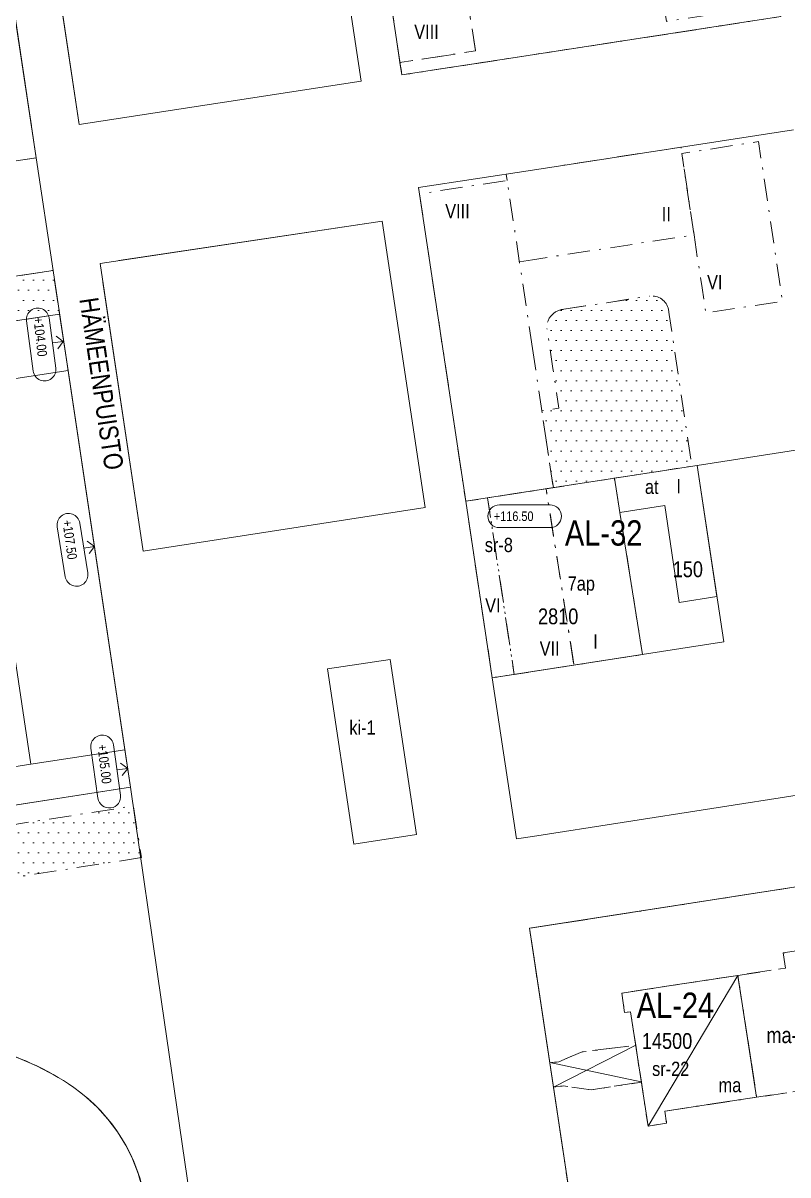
# Model space of a CAD drawing. Header units: metres. Extents: x 24485995 to 24488038, y 6819999 to 6822001.
# Drawn here: x 24486741.4 to 24486862.1, y 6820939.7 to 6821121.8 of the extents above; entities that cross this region are included whole.
import ezdxf

# ---------------------------------------------------------------- set-up
doc = ezdxf.new("R2010")
doc.units = ezdxf.units.M
for name, pattern in [('k10020', [0]), ('k10040', [10.3, 3.5, -1.5, 0.3, -1.5, 3.5]), ('K10271', [0]), ('k10630.1', [0]), ('k10vi1', [0])]:
    doc.linetypes.add(name, pattern=pattern)
for name, color, linetype, lineweight in [('AK_AsemakaavaTeksti_Kadun_puistonnimi', 7, 'Continuous', 0), ('AK_AsemakaavaViiva_Kaupunginosan_raja', 7, 'Continuous', 0), ('AK_Kaavamerkinta_Kayttotarkoitusalue', 7, 'Continuous', 0), ('AK_KayttotarkoitusSymboliViiva_Virkistysalueen_kuvio_murtoviiva', 7, 'Continuous', 0), ('AK_KayttotarkoitusViiva', 7, 'Continuous', 0), ('AK_LiikennointiTeksti_Autopaikkamerkinta', 7, 'Continuous', 0), ('AK_LiikennointiViiva_Ajoneuvoliittymakielto', 7, 'Continuous', 0), ('AK_MuuAsemakaavaTeksti_Alueenosan_kayttotarkoitus', 7, 'Continuous', 0), ('AK_MuuAsemakaavaTeksti_Erityismaarays', 7, 'Continuous', 0), ('AK_MuuAsemakaavaViiva_alueenosan_raja', 7, 'Continuous', 0), ('AK_Poistettava_merkintä', 7, 'Continuous', 0), ('AK_RakennusalaTeksti_Kerrosala_tai_luku', 7, 'Continuous', 0), ('AK_RakennusalaTeksti_Rakennusoikeus', 7, 'Continuous', 0), ('AK_RakennusalaViiva_Maanalaisen_tilan_viiva', 7, 'Continuous', 0), ('AK_RakennusalaViiva_Rakennusalan_raja__I_', 7, 'Continuous', 0), ('AK_RakentaminenTeksti_Korkeusmerkinta', 7, 'Continuous', 0), ('AK_RakentaminenTeksti_Korkeusmerkinta_ja_soikio', 7, 'Continuous', 0), ('AK_RakentaminenTeksti_Korkeusmerkinta_ja_soikio_ja_nuoli', 7, 'Continuous', 0), ('AK_RakentaminenViiva_Kulkuaukko', 7, 'Continuous', 0), ('AK_YmparistoAlue_Istutettava_alue', 7, 'Continuous', 0)]:
    doc.layers.add(name, color=color, linetype=linetype, lineweight=lineweight)
doc.styles.add('ArialNarrow', font='ARIALN.TTF')

# ---------------------------------------------------------------- blocks, each defined once
blk = doc.blocks.new('AKP43')
at = {"layer": 'AK_RakentaminenTeksti_Korkeusmerkinta_ja_soikio', "color": 7, "linetype": 'Continuous', "lineweight": 13}
for p, q in [((4, 1.8), (-4, 1.8)), ((-4, -1.8), (4, -1.8))]:
    blk.add_line(p, q, dxfattribs=at)
for centre, start, end in [((-4, 0), 90, 270), ((4, 0), 270, 90)]:
    blk.add_arc(centre, 1.8, start, end, dxfattribs=at)

msp = doc.modelspace()

# ---------------------------------------------------------------- hatches: boundary and pattern name
at = {"layer": 'AK_YmparistoAlue_Istutettava_alue', "linetype": 'Continuous', "lineweight": 0}
h = msp.add_hatch(dxfattribs=at)
h.set_pattern_fill('DOTS', style=0)
h.paths.add_polyline_path([(24486746.1, 6821082.64), (24486700.6, 6821075.84), (24486701.64, 6821068.91), (24486747.13, 6821075.72)], flags=0)
h = msp.add_hatch(dxfattribs=at)
h.set_pattern_fill('DOTS', style=0)
h.paths.add_polyline_path([(24486840.82, 6821078.63), (24486840.73, 6821078.63), (24486840.73, 6821078.63), (24486840.64, 6821078.63), (24486840.55, 6821078.63), (24486840.46, 6821078.62), (24486840.37, 6821078.61), (24486840.28, 6821078.6), (24486840.28, 6821078.6), (24486826.77, 6821076.51), (24486826.67, 6821076.51), (24486826.58, 6821076.5), (24486826.48, 6821076.49), (24486826.39, 6821076.48), (24486826.3, 6821076.46), (24486826.2, 6821076.44), (24486826.11, 6821076.42), (24486826.02, 6821076.39), (24486825.93, 6821076.36), (24486825.84, 6821076.33), (24486825.75, 6821076.29), (24486825.67, 6821076.25), (24486825.58, 6821076.21), (24486825.49, 6821076.17), (24486825.41, 6821076.12), (24486825.33, 6821076.07), (24486825.26, 6821076.02), (24486825.18, 6821075.96), (24486825.1, 6821075.9), (24486825.03, 6821075.84), (24486824.96, 6821075.78), (24486824.89, 6821075.71), (24486824.83, 6821075.64), (24486824.76, 6821075.57), (24486824.69, 6821075.5), (24486824.64, 6821075.43), (24486824.58, 6821075.35), (24486824.53, 6821075.27), (24486824.48, 6821075.19), (24486824.43, 6821075.11), (24486824.38, 6821075.02), (24486824.34, 6821074.94), (24486824.31, 6821074.85), (24486824.27, 6821074.77), (24486824.23, 6821074.68), (24486824.2, 6821074.59), (24486824.18, 6821074.5), (24486824.15, 6821074.4), (24486824.13, 6821074.31), (24486824.11, 6821074.22), (24486824.1, 6821074.12), (24486824.08, 6821074.03), (24486824.08, 6821073.93), (24486824.08, 6821073.84), (24486824.08, 6821073.74), (24486824.08, 6821073.65), (24486824.08, 6821073.55), (24486824.08, 6821073.46), (24486825.97, 6821060.9), (24486824.08, 6821060.61), (24486823.27, 6821060.49), (24486824.8, 6821050.25), (24486825.1, 6821048.32), (24486834.97, 6821049.85), (24486846.99, 6821051.71), (24486846.23, 6821056.75), (24486843.48, 6821075.07), (24486843.3, 6821076.3), (24486843.28, 6821076.4), (24486843.26, 6821076.49), (24486843.25, 6821076.58), (24486843.22, 6821076.67), (24486843.2, 6821076.75), (24486843.17, 6821076.84), (24486843.14, 6821076.93), (24486843.11, 6821077.01), (24486843.07, 6821077.1), (24486843.03, 6821077.18), (24486842.99, 6821077.26), (24486842.94, 6821077.34), (24486842.89, 6821077.42), (24486842.84, 6821077.5), (24486842.79, 6821077.57), (24486842.74, 6821077.64), (24486842.68, 6821077.72), (24486842.61, 6821077.78), (24486842.55, 6821077.85), (24486842.48, 6821077.91), (24486842.41, 6821077.98), (24486842.35, 6821078.04), (24486842.27, 6821078.09), (24486842.2, 6821078.15), (24486842.13, 6821078.2), (24486842.04, 6821078.25), (24486841.97, 6821078.29), (24486841.89, 6821078.34), (24486841.8, 6821078.38), (24486841.72, 6821078.42), (24486841.63, 6821078.45), (24486841.55, 6821078.48), (24486841.46, 6821078.51), (24486841.37, 6821078.54), (24486841.28, 6821078.56), (24486841.19, 6821078.58), (24486841.1, 6821078.6), (24486841.01, 6821078.61), (24486840.92, 6821078.62)], flags=0)
h = msp.add_hatch(dxfattribs=at)
h.set_pattern_fill('DOTS', style=0)
h.paths.add_polyline_path([(24486760.05, 6820989.86), (24486758.78, 6820998.01), (24486662.15, 6820983), (24486663.41, 6820974.85)], flags=0)

# ---------------------------------------------------------------- linework, layer by layer
at = {"layer": 'AK_AsemakaavaViiva_Kaupunginosan_raja', "linetype": 'k10020', "lineweight": 9, "flags": 128}
for points in [[(24486736.9, 6821144.08), (24486743.43, 6821100.45)], [(24486743.43, 6821100.45), (24486746.1, 6821082.65)], [(24486746.1, 6821082.65), (24486758.32, 6821000.98)], [(24486758.32, 6821000.98), (24486763.24, 6820967.05)], [(24486763.24, 6820967.05), (24486773.37, 6820897.21)]]:
    msp.add_lwpolyline(points, dxfattribs=at)
at = {"layer": 'AK_AsemakaavaViiva_Kaupunginosan_raja', "linetype": 'k10020', "lineweight": 9}
for centre, radius, start, end in [((24486726.32, 6820920.83), 40.01, 54.8442, 98.8275), ((24486733.52, 6820931.05), 27.51, 8.577, 54.8403)]:
    msp.add_arc(centre, radius, start, end, dxfattribs=at)
at = {"layer": 'AK_KayttotarkoitusSymboliViiva_Virkistysalueen_kuvio_murtoviiva', "linetype": 'k10vi1', "lineweight": 9, "flags": 128}
for points in [[(24486745.83, 6821135.05), (24486750.23, 6821105.69), (24486794.76, 6821112.56), (24486789.92, 6821144.71), (24486748.36, 6821138.46)], [(24486753.96, 6821080.79), (24486760.32, 6821038.29), (24486804.84, 6821045.19), (24486798.05, 6821090.42), (24486756.48, 6821084.2)], [(24486746.83, 6820955.16), (24486746.49, 6820955.38), (24486743.47, 6820956.98), (24486740.33, 6820958.31), (24486737.09, 6820959.36), (24486733.76, 6820960.14), (24486730.39, 6820960.63), (24486726.98, 6820960.83), (24486723.57, 6820960.74), (24486723.16, 6820960.7)], [(24486760.14, 6820938.1), (24486760.24, 6820937.58), (24486759.55, 6820939.94), (24486758.65, 6820942.24), (24486757.54, 6820944.45), (24486756.25, 6820946.55), (24486754.77, 6820948.52), (24486753.12, 6820950.35), (24486751.31, 6820952.03), (24486751.73, 6820951.71)]]:
    msp.add_lwpolyline(points, dxfattribs=at)
at = {"layer": 'AK_KayttotarkoitusViiva', "linetype": 'Continuous', "lineweight": 20, "flags": 128}
for points in [[(24486794.76, 6821112.56), (24486750.23, 6821105.69), (24486745.39, 6821138.02), (24486789.92, 6821144.71), (24486794.76, 6821112.56)], [(24486796.35, 6821145.68), (24486801.18, 6821113.55), (24486821.79, 6821116.73), (24486861.03, 6821122.78)], [(24486736.9, 6821144.08), (24486737.97, 6821136.9), (24486743.43, 6821100.45), (24486695.07, 6821093.21)], [(24486863.02, 6821104.87), (24486821.79, 6821098.51), (24486803.82, 6821095.74), (24486811.26, 6821046.18)], [(24486804.84, 6821045.19), (24486798.05, 6821090.42), (24486753.51, 6821083.76), (24486760.32, 6821038.29)], [(24486752.91, 6821037.14), (24486746.1, 6821082.65), (24486649.38, 6821068.17), (24486661.68, 6820985.97), (24486758.32, 6821000.98)], [(24486847.8, 6821051.84), (24486870.46, 6821055.35)], [(24486811.26, 6821046.18), (24486821.8, 6821047.82), (24486847.8, 6821051.84)], [(24486815.45, 6821018.28), (24486821.8, 6821019.26), (24486851.99, 6821023.94), (24486847.8, 6821051.84)], [(24486760.32, 6821038.29), (24486804.84, 6821045.19)], [(24486811.26, 6821046.18), (24486815.45, 6821018.28)], [(24486758.32, 6821000.98), (24486752.91, 6821037.14)], [(24486815.45, 6821018.28), (24486819.27, 6820992.82), (24486821.8, 6820993.21), (24486878.46, 6821002.03)], [(24486879.69, 6820987.77), (24486821.8, 6820978.76), (24486821.34, 6820978.69), (24486821.8, 6820975.65), (24486828.41, 6820931.51), (24486886.81, 6820940.26)]]:
    msp.add_lwpolyline(points, dxfattribs=at)
at = {"layer": 'AK_KayttotarkoitusViiva', "linetype": 'Continuous', "lineweight": 20}
for centre, radius, start, end in [((24486726.32, 6820920.83), 40.01, 54.8442, 98.8275), ((24486733.52, 6820931.05), 27.51, 8.577, 54.8403)]:
    msp.add_arc(centre, radius, start, end, dxfattribs=at)
at = {"layer": 'AK_LiikennointiViiva_Ajoneuvoliittymakielto', "linetype": 'k10630.1', "lineweight": 5, "flags": 128}
for points in [[(24486746.1, 6821082.65), (24486758.32, 6821000.98)], [(24486758.32, 6821000.98), (24486661.68, 6820985.97)]]:
    msp.add_lwpolyline(points, dxfattribs=at)
at = {"layer": 'AK_MuuAsemakaavaViiva_alueenosan_raja', "linetype": 'k10040', "lineweight": 5, "flags": 128}
for points in [[(24486821.79, 6821137.72), (24486831.03, 6821139.15), (24486840.16, 6821140.55), (24486841.55, 6821131.28), (24486842.94, 6821122.01), (24486854.8, 6821123.84), (24486851.75, 6821144.18), (24486850.3, 6821153.79), (24486856.24, 6821154.68), (24486858.06, 6821142.56), (24486858.95, 6821136.62), (24486861.03, 6821122.78), (24486858.07, 6821122.32), (24486849.17, 6821120.95), (24486832.52, 6821118.38), (24486821.79, 6821116.73)], [(24486796.35, 6821145.68), (24486800.88, 6821115.53), (24486812.82, 6821117.34), (24486811.78, 6821123.78), (24486809.96, 6821135.9), (24486808.22, 6821147.46), (24486796.35, 6821145.68)], [(24486693, 6821107.06), (24486695.07, 6821093.21), (24486728.6, 6821098.23), (24486743.43, 6821100.45), (24486737.97, 6821136.9), (24486736.9, 6821144.08), (24486724.87, 6821142.28), (24486722.06, 6821141.86), (24486726.38, 6821113.06), (24486717.97, 6821111.81), (24486692.85, 6821108.05), (24486693, 6821107.06)], [(24486821.79, 6821137.72), (24486816.42, 6821136.89), (24486812.43, 6821136.28), (24486813.34, 6821130.22), (24486814.25, 6821124.16), (24486811.78, 6821123.78), (24486812.82, 6821117.34), (24486806.85, 6821116.43), (24486800.88, 6821115.53), (24486801.18, 6821113.55), (24486808.91, 6821114.74), (24486821.79, 6821116.73)], [(24486800.88, 6821115.53), (24486801.18, 6821113.55), (24486811.49, 6821115.14), (24486821.79, 6821116.73)], [(24486847.31, 6821088.28), (24486848.57, 6821079.88), (24486849.17, 6821075.92), (24486861.27, 6821077.79), (24486857.49, 6821103.01), (24486845.38, 6821101.14), (24486847.31, 6821088.28)], [(24486821.79, 6821098.51), (24486845.24, 6821102.13), (24486847.31, 6821088.28), (24486821.79, 6821084.35)], [(24486817.66, 6821097.88), (24486821.79, 6821098.51)], [(24486817.81, 6821096.89), (24486817.66, 6821097.88)], [(24486821.79, 6821070.33), (24486817.81, 6821096.89), (24486803.97, 6821094.75), (24486811.26, 6821046.18), (24486821.8, 6821047.81)], [(24486819.74, 6821084.03), (24486821.79, 6821084.35)], [(24486700.6, 6821075.84), (24486746.1, 6821082.65), (24486747.13, 6821075.72)], [(24486826.77, 6821076.51), (24486830.14, 6821077.04), (24486836.9, 6821078.08), (24486840.28, 6821078.6)], [(24486826.77, 6821076.51), (24486833.52, 6821077.56), (24486840.28, 6821078.6)], [(24486701.64, 6821068.91), (24486747.13, 6821075.72)], [(24486843.3, 6821076.46), (24486843.39, 6821075.69), (24486846.07, 6821057.78), (24486846.98, 6821051.72), (24486837.89, 6821050.31), (24486829.95, 6821049.08), (24486825.1, 6821048.33), (24486823.27, 6821060.49), (24486825.97, 6821060.89), (24486825.03, 6821067.18), (24486824.09, 6821073.46)], [(24486843.39, 6821075.69), (24486843.48, 6821075.07)], [(24486821.79, 6821070.33), (24486825.1, 6821048.33), (24486821.8, 6821047.81)], [(24486835.61, 6821044.39), (24486834.74, 6821049.82), (24486823.95, 6821048.15), (24486828.35, 6821020.28), (24486839.18, 6821021.95), (24486835.61, 6821044.39)], [(24486814.72, 6821046.72), (24486811.26, 6821046.18), (24486815.45, 6821018.28), (24486818.91, 6821018.81), (24486814.72, 6821046.72)], [(24486821.8, 6821047.82), (24486814.72, 6821046.72), (24486818.91, 6821018.81), (24486821.8, 6821019.26)], [(24486823.95, 6821048.15), (24486821.8, 6821047.82)], [(24486821.8, 6821019.26), (24486828.35, 6821020.28), (24486823.95, 6821048.15)], [(24486760.05, 6820989.86), (24486663.41, 6820974.85), (24486662.14, 6820983), (24486758.79, 6820998.02), (24486760.05, 6820989.86)], [(24486824.53, 6820957.42), (24486821.34, 6820978.69), (24486879.69, 6820987.77), (24486881.17, 6820977.88), (24486861.41, 6820974.8), (24486861.77, 6820972.41), (24486854.23, 6820971.25), (24486835.91, 6820968.45), (24486836.35, 6820965.37), (24486837.29, 6820965.48), (24486838.1, 6820960.22), (24486829.66, 6820959.15), (24486825.96, 6820957.61), (24486824.53, 6820957.42)], [(24486821.8, 6820975.65), (24486821.34, 6820978.69), (24486821.8, 6820978.76)], [(24486854.23, 6820971.25), (24486861.77, 6820972.41), (24486861.41, 6820974.8), (24486881.17, 6820977.88), (24486881.35, 6820976.7), (24486884.44, 6820956.08), (24486857.19, 6820951.99), (24486854.23, 6820971.25)], [(24486835.91, 6820968.45), (24486836.35, 6820965.37), (24486837.29, 6820965.48), (24486838.1, 6820960.22), (24486838.99, 6820954.37), (24486840.05, 6820947.43), (24486842.97, 6820947.88), (24486842.7, 6820949.81), (24486857.19, 6820951.99), (24486854.23, 6820971.25), (24486845.07, 6820969.85), (24486835.91, 6820968.45)], [(24486824.53, 6820957.42), (24486825.11, 6820953.57), (24486826.67, 6820953.79), (24486831.07, 6820953.17), (24486838.99, 6820954.37), (24486838.1, 6820960.22), (24486829.66, 6820959.15), (24486825.96, 6820957.61), (24486824.53, 6820957.42)], [(24486825.11, 6820953.57), (24486828.41, 6820931.51), (24486886.81, 6820940.26), (24486884.44, 6820956.08), (24486857.19, 6820951.99), (24486842.7, 6820949.81), (24486842.97, 6820947.88), (24486840.05, 6820947.43), (24486838.99, 6820954.37), (24486831.07, 6820953.17), (24486826.67, 6820953.79), (24486825.11, 6820953.57)]]:
    msp.add_lwpolyline(points, dxfattribs=at)
at = {"layer": 'AK_MuuAsemakaavaViiva_alueenosan_raja', "linetype": 'k10040', "lineweight": 5}
for centre, radius, start, end in [((24486840.64, 6821075.91), 2.71, 11.7713, 97.6939), ((24486826.94, 6821073.66), 2.86, 93.5256, 183.9541)]:
    msp.add_arc(centre, radius, start, end, dxfattribs=at)
at = {"layer": 'AK_Poistettava_merkintä', "linetype": 'k10040', "lineweight": 0, "flags": 128}
msp.add_lwpolyline([(24486861.03, 6821122.78), (24486855.1, 6821121.86), (24486843.24, 6821120.03), (24486821.79, 6821116.73)], dxfattribs=at)
at = {"layer": 'AK_RakennusalaViiva_Maanalaisen_tilan_viiva', "linetype": 'Continuous', "lineweight": 5, "flags": 128}
msp.add_lwpolyline([(24486854.23, 6820971.25), (24486840.05, 6820947.43)], dxfattribs=at)
at = {"layer": 'AK_RakennusalaViiva_Rakennusalan_raja__I_', "linetype": 'K10271', "lineweight": 9, "flags": 128}
for points in [[(24486747.13, 6821075.72), (24486701.64, 6821068.91), (24486687.79, 6821066.84), (24486689.13, 6821057.94), (24486702.97, 6821060.01), (24486705.94, 6821060.46), (24486733.63, 6821064.6), (24486748.47, 6821066.82), (24486747.13, 6821075.72)], [(24486757.44, 6821006.91), (24486748.47, 6821066.82), (24486733.63, 6821064.6), (24486705.94, 6821060.46), (24486702.97, 6821060.01), (24486689.13, 6821057.94), (24486679.44, 6821056.49), (24486688.46, 6820996.2), (24486714.95, 6821000.31), (24486710.5, 6821029.98), (24486738.17, 6821034.28), (24486742.61, 6821004.61), (24486757.44, 6821006.91)], [(24486742.61, 6821004.61), (24486714.95, 6821000.31), (24486688.46, 6820996.2), (24486679.44, 6821056.49), (24486667.57, 6821054.71), (24486677.49, 6820988.42), (24486689.35, 6820990.26), (24486758.32, 6821000.98), (24486757.44, 6821006.91), (24486742.61, 6821004.61)], [(24486847.8, 6821051.84), (24486834.74, 6821049.82), (24486835.61, 6821044.39), (24486842.68, 6821045.49), (24486844.98, 6821030.16), (24486850.91, 6821031.12), (24486847.8, 6821051.84)], [(24486835.61, 6821044.39), (24486834.74, 6821049.82), (24486811.26, 6821046.18), (24486815.45, 6821018.28), (24486839.18, 6821021.95), (24486835.61, 6821044.39)], [(24486742.61, 6821004.61), (24486738.17, 6821034.28), (24486710.5, 6821029.98), (24486714.95, 6821000.31), (24486742.61, 6821004.61)], [(24486789.45, 6821019.69), (24486793.61, 6820992), (24486803.5, 6820993.49), (24486799.34, 6821021.18), (24486789.45, 6821019.69)], [(24486821.34, 6820978.69), (24486828.41, 6820931.51), (24486886.81, 6820940.26), (24486879.69, 6820987.77), (24486821.34, 6820978.69)], [(24486854.23, 6820971.25), (24486857.19, 6820951.99), (24486842.7, 6820949.81), (24486842.97, 6820947.88), (24486840.05, 6820947.43), (24486837.29, 6820965.48), (24486836.35, 6820965.37), (24486835.91, 6820968.45), (24486845.07, 6820969.85), (24486854.23, 6820971.25)], [(24486854.23, 6820971.25), (24486857.19, 6820951.99), (24486842.7, 6820949.81), (24486842.97, 6820947.88), (24486840.05, 6820947.43), (24486837.29, 6820965.48), (24486836.35, 6820965.37), (24486835.91, 6820968.45), (24486845.07, 6820969.85), (24486854.23, 6820971.25)]]:
    msp.add_lwpolyline(points, dxfattribs=at)
at = {"layer": 'AK_RakentaminenTeksti_Korkeusmerkinta_ja_soikio_ja_nuoli', "linetype": 'Continuous', "lineweight": 5, "flags": 128}
for points in [[(24486741.9, 6821074.67), (24486742.97, 6821066.74)], [(24486746.54, 6821067.23), (24486745.46, 6821075.15)], [(24486747.69, 6821071.42), (24486746.56, 6821072.27)], [(24486746, 6821071.19), (24486747.69, 6821071.42)], [(24486747.69, 6821071.42), (24486746.83, 6821070.29)], [(24486751.58, 6821034.84), (24486750.31, 6821042.73)], [(24486746.76, 6821042.16), (24486748.02, 6821034.26)], [(24486752.62, 6821039.05), (24486751.48, 6821039.88)], [(24486750.94, 6821038.78), (24486752.62, 6821039.05)], [(24486752.62, 6821039.05), (24486751.79, 6821037.91)], [(24486752.08, 6821007.17), (24486753.19, 6820999.25)], [(24486756.75, 6820999.75), (24486755.64, 6821007.67)], [(24486757.88, 6821003.95), (24486756.75, 6821004.8)], [(24486756.2, 6821003.71), (24486757.88, 6821003.95)], [(24486757.88, 6821003.95), (24486757.03, 6821002.82)]]:
    msp.add_lwpolyline(points, dxfattribs=at)
at = {"layer": 'AK_RakentaminenTeksti_Korkeusmerkinta_ja_soikio_ja_nuoli', "linetype": 'Continuous', "lineweight": 5}
for centre, start, end in [((24486753.86, 6821007.42), 7.9858, 187.9858), ((24486754.97, 6820999.5), 187.9858, 7.9858)]:
    msp.add_arc(centre, 1.8, start, end, dxfattribs=at)
for centre, major_axis, start_param, end_param in [((24486743.68, 6821074.91), (-0.24, 1.78), 4.712389, 7.853982), ((24486744.75, 6821066.98), (-0.24, 1.78), 1.570796, 4.712389), ((24486748.53, 6821042.45), (-0.29, 1.78), 4.712389, 7.853982), ((24486749.8, 6821034.55), (-0.29, 1.78), 1.570796, 4.712389)]:
    msp.add_ellipse(centre, major_axis=major_axis, ratio=1, start_param=start_param, end_param=end_param, dxfattribs=at)
at = {"layer": 'AK_RakentaminenViiva_Kulkuaukko', "linetype": 'Continuous', "lineweight": 5, "flags": 128}
for points in [[(24486838.1, 6820960.22), (24486825.1, 6820953.61)], [(24486824.52, 6820957.51), (24486838.98, 6820954.45)]]:
    msp.add_lwpolyline(points, dxfattribs=at)

# ---------------------------------------------------------------- block references
at = {"layer": 'AK_RakentaminenTeksti_Korkeusmerkinta_ja_soikio', "color": 7, "lineweight": 5}
msp.add_blockref('AKP43', (24486820.57, 6821043.81), dxfattribs=at)

# ---------------------------------------------------------------- texts
at = {"layer": 'AK_AsemakaavaTeksti_Kadun_puistonnimi', "linetype": 'Continuous', "lineweight": 5, "style": 'ArialNarrow'}
msp.add_text('HÄMEENPUISTO', height=3, rotation=278.5139, dxfattribs=at).set_placement((24486750.24, 6821078.13))
at = {"layer": 'AK_Kaavamerkinta_Kayttotarkoitusalue', "linetype": 'Continuous', "lineweight": 0, "style": 'ArialNarrow'}
for s, p in [('AL-32', (24486826.93, 6821039.17)), ('AL-24', (24486838.26, 6820964.53))]:
    msp.add_text(s, height=4, dxfattribs=at).set_placement(p)
at = {"layer": 'AK_LiikennointiTeksti_Autopaikkamerkinta', "linetype": 'Continuous', "lineweight": 0, "style": 'ArialNarrow'}
msp.add_text('7ap', height=2.25, dxfattribs=at).set_placement((24486827.36, 6821032.05))
at = {"layer": 'AK_MuuAsemakaavaTeksti_Alueenosan_kayttotarkoitus', "linetype": 'Continuous', "lineweight": 0, "style": 'ArialNarrow'}
for s, p in [('at', (24486839.56, 6821047.33)), ('ki-1', (24486792.88, 6821009.29)), ('ma', (24486851.19, 6820952.79))]:
    msp.add_text(s, height=2.25, dxfattribs=at).set_placement(p)
at = {"layer": 'AK_MuuAsemakaavaTeksti_Erityismaarays', "linetype": 'Continuous', "lineweight": 0, "style": 'ArialNarrow'}
for s, p in [('sr-8', (24486814.27, 6821038.15)), ('sr-22', (24486840.69, 6820955.36))]:
    msp.add_text(s, height=2.25, dxfattribs=at).set_placement(p)
at = {"layer": 'AK_RakennusalaTeksti_Kerrosala_tai_luku', "linetype": 'Continuous', "lineweight": 0, "style": 'ArialNarrow'}
for s, p in [('VIII', (24486803.13, 6821119.24)), ('VIII', (24486808.02, 6821090.91)), ('II', (24486842.22, 6821090.43)), ('VI', (24486849.37, 6821079.69)), ('I', (24486844.52, 6821047.42)), ('VI', (24486814.33, 6821028.6)), ('I', (24486831.39, 6821022.88)), ('VII', (24486822.94, 6821021.8))]:
    msp.add_text(s, height=2.25, dxfattribs=at).set_placement(p)
at = {"layer": 'AK_RakennusalaTeksti_Rakennusoikeus', "linetype": 'Continuous', "lineweight": 0, "style": 'ArialNarrow'}
for s, p in [('150', (24486843.94, 6821034.18)), ('2810', (24486822.67, 6821026.74)), ('ma-4/1100', (24486858.74, 6820960.55)), ('14500', (24486839.07, 6820959.63))]:
    msp.add_text(s, height=2.5, dxfattribs=at).set_placement(p)
at = {"layer": 'AK_RakentaminenTeksti_Korkeusmerkinta', "linetype": 'Continuous', "lineweight": 0, "style": 'ArialNarrow'}
for s, rotation, p in [('+104.00', 276.4535, (24486742.98, 6821075.2)), ('+107.50', 277.9404, (24486747.56, 6821043.09)), ('+105.00', 276.9612, (24486753.09, 6821007.67))]:
    msp.add_text(s, height=1.5, rotation=rotation, dxfattribs=at).set_placement(p)
msp.add_text('+116.50', height=1.5, dxfattribs=at).set_placement((24486815.7, 6821043.06))

doc.saveas('drawing.dxf')
